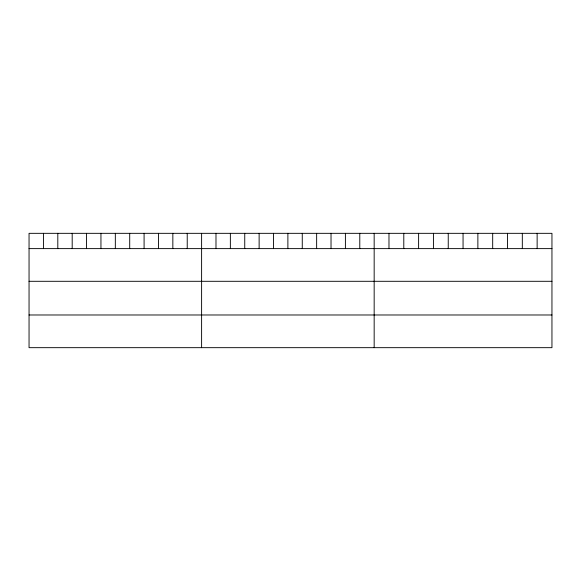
<?xml version="1.0" encoding="UTF-8"?>
<svg xmlns="http://www.w3.org/2000/svg" width="581" height="581" viewBox="0 0 581 581"><rect width="100%" height="100%" fill="white"/><g stroke="black" fill="none" stroke-linecap="round" stroke-linejoin="round"><path stroke-width="0.87" d="M551.95 248.617L551.95 347.67L29.05 347.67L29.05 233.33L551.95 233.33L551.95 248.617L29.05 248.617M29.05 281.298L551.95 281.298M29.05 314.982L551.95 314.982M537.135 233.33L537.135 248.617M522.319 233.33L522.319 248.617M507.503 233.33L507.503 248.617M492.688 233.33L492.688 248.617M477.872 233.33L477.872 248.617M463.057 233.33L463.057 248.617M448.242 233.33L448.242 248.617M433.426 233.33L433.426 248.617M418.61 233.33L418.61 248.617M403.795 233.33L403.795 248.617M388.979 233.33L388.979 248.617M374.164 233.33L374.164 347.67M359.784 233.33L359.784 248.617M345.404 233.33L345.404 248.617M331.025 233.33L331.025 248.617M316.645 233.33L316.645 248.617M302.265 233.33L302.265 248.617M287.885 233.33L287.885 248.617M273.506 233.33L273.506 248.617M259.126 233.33L259.126 248.617M244.746 233.33L244.746 248.617M230.366 233.33L230.366 248.617M215.987 233.33L215.987 248.617M201.607 233.33L201.607 347.67M187.227 233.33L187.227 248.617M172.847 233.33L172.847 248.617M158.468 233.33L158.468 248.617M144.088 233.33L144.088 248.617M129.708 233.33L129.708 248.617M115.329 233.33L115.329 248.617M100.949 233.33L100.949 248.617M86.569 233.33L86.569 248.617M72.189 233.33L72.189 248.617M57.809 233.33L57.809 248.617M43.43 233.33L43.43 248.617"/></g></svg>
